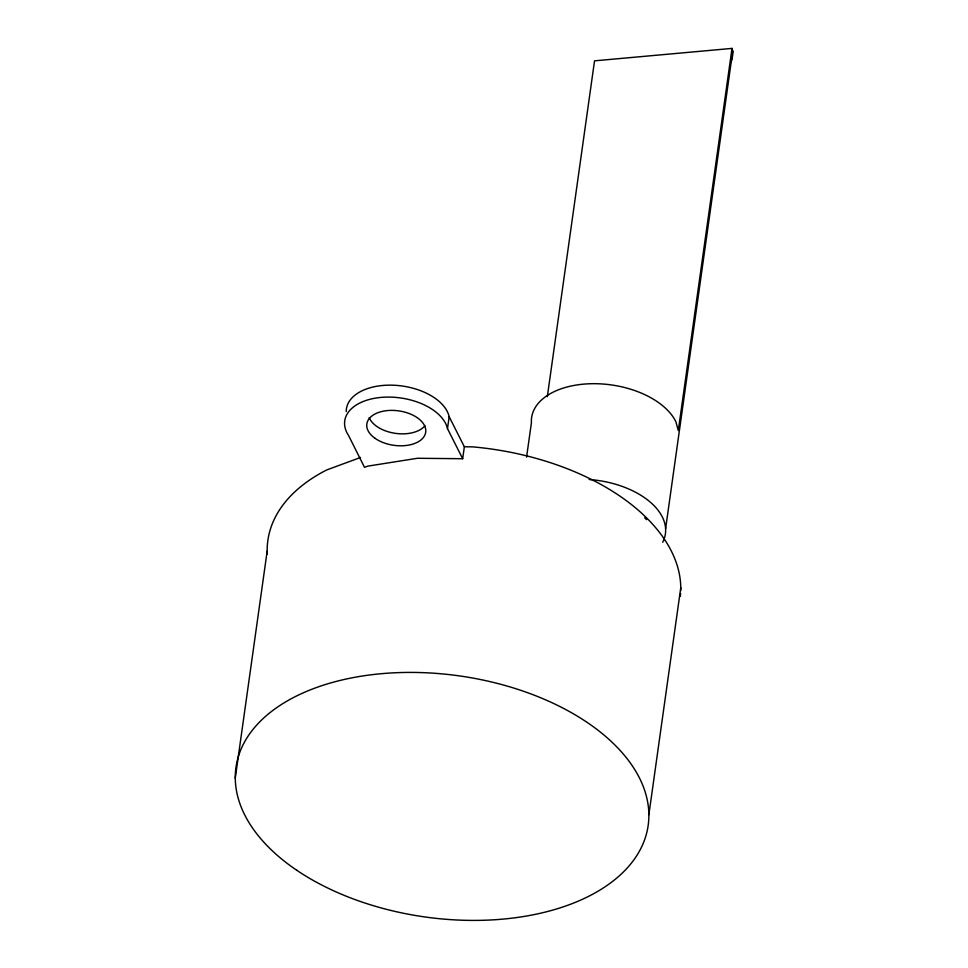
<?xml version="1.0" encoding="UTF-8"?>
<svg xmlns="http://www.w3.org/2000/svg" width="968" height="968" viewBox="0 0 968 968"><rect width="100%" height="100%" fill="white"/><g stroke="black" fill="none" stroke-linecap="round" stroke-linejoin="round"><path stroke-width="1.45" d="M235.26 778.199L267.144 551.312M447.494 428.63A52.042 30.444 8 0 0 382.626 397.279A52.042 30.444 8 0 0 348.601 435.576L364.5 467.326L367.731 466.14L417.474 458.275L462.668 458.723L447.494 428.63L449.164 416.688A52.042 30.444 8 0 0 394.291 385.252A52.042 30.444 8 0 0 346.241 411.557M462.668 458.723L464.35 446.78L449.164 416.688M526.58 457.126L531.408 422.798A74.342 43.487 8 0 1 592.9 383.691A74.342 43.487 8 0 1 675.821 421.588L678.302 430.518L732.014 48.4L594.534 60.839L547.331 396.674M665.609 528.673L732.74 51.026L732.014 48.4M648.887 814.62L680.77 587.733M360.544 457.465L326.785 469.916A208.144 121.762 8 0 0 267.241 554.216M464.35 446.78L472.638 446.865A208.144 121.762 8 0 1 680.746 590.625M589.088 479.511A74.342 43.487 8 0 1 662.717 542.237M732.74 51.026A74.342 43.487 8 0 1 730.925 62.23M680.601 593.517A208.144 121.762 8 0 1 680.335 596.409M424.916 425.763A29.73 17.4 8 0 1 395.21 433.325A29.73 17.4 8 0 1 369.207 417.571M644.664 517.783A66.901 39.131 8 0 1 646.588 519.671M296.765 870.268A208.144 121.762 8 0 0 642.171 845.742A208.144 121.762 8 0 0 387.273 673.22A208.144 121.762 8 0 0 296.765 870.268M374.81 438.153A29.73 17.4 8 0 0 424.577 435.673A29.73 17.4 8 0 0 389.402 410.432A29.73 17.4 8 0 0 374.81 438.153"/></g></svg>
